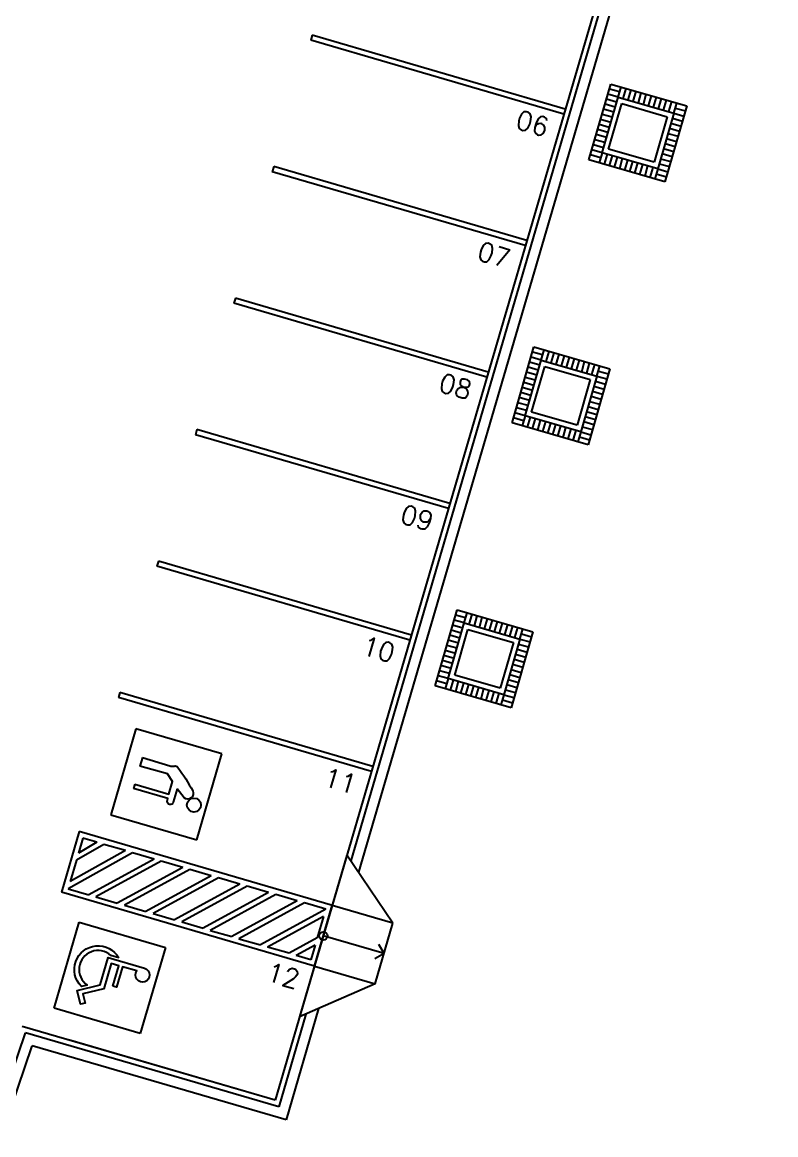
# Model space of a CAD drawing. Header units: inches. Extents: x 542650 to 544515, y 9574150 to 9574595.
# Drawn here: x 542735.32 to 542749.61, y 9574224.45 to 9574245.56 of the extents above; entities that cross this region are included whole.
import ezdxf
from ezdxf.enums import TextEntityAlignment as Align

# ---------------------------------------------------------------- set-up
doc = ezdxf.new("R2010")
doc.units = ezdxf.units.IN
doc.header["$MEASUREMENT"] = 0
doc.linetypes.add('CONTINUO', pattern=[0])
doc.layers.add('I-ARQ', color=8, linetype='Continuous')
doc.styles.add('COTA250', font='ROMANS.SHX')

msp = doc.modelspace()

# ---------------------------------------------------------------- linework, layer by layer
at = {"layer": 'I-ARQ'}
for p, q in [((542749.611, 9574256.497), (542741.696, 9574229.431)), ((542749.239, 9574256.294), (542740.117, 9574225.1)), ((542749.363, 9574256.362), (542741.551, 9574229.647)), ((542748.539, 9574253.901), (542740.117, 9574225.1)), ((542740.819, 9574245.316), (542740.791, 9574245.22)), ((542745.618, 9574243.912), (542740.819, 9574245.316)), ((542745.59, 9574243.816), (542740.791, 9574245.22)), ((542746.068, 9574242.947), (542746.484, 9574244.388)), ((542746.068, 9574242.947), (542746.484, 9574244.388)), ((542746.621, 9574244.141), (542746.428, 9574244.196)), ((542746.648, 9574244.237), (542746.456, 9574244.292)), ((542746.484, 9574244.388), (542747.925, 9574243.973)), ((542746.484, 9574244.388), (542747.925, 9574243.973)), ((542746.621, 9574244.141), (542746.676, 9574244.333)), ((542746.717, 9574244.113), (542746.772, 9574244.305)), ((542746.813, 9574244.085), (542746.868, 9574244.278)), ((542746.909, 9574244.058), (542746.964, 9574244.25)), ((542747.005, 9574244.03), (542747.06, 9574244.222)), ((542747.101, 9574244.002), (542747.156, 9574244.195)), ((542746.316, 9574243.084), (542746.621, 9574244.141)), ((542746.316, 9574243.084), (542746.621, 9574244.141)), ((542746.565, 9574243.949), (542746.373, 9574244.004)), ((542746.593, 9574244.045), (542746.401, 9574244.1)), ((542746.44, 9574243.152), (542746.689, 9574244.017)), ((542746.621, 9574244.141), (542747.678, 9574243.836)), ((542746.621, 9574244.141), (542747.678, 9574243.836)), ((542746.689, 9574244.017), (542747.554, 9574243.768)), ((542747.197, 9574243.975), (542747.252, 9574244.167)), ((542747.197, 9574243.975), (542747.252, 9574244.167)), ((542747.293, 9574243.947), (542747.349, 9574244.139)), ((542747.389, 9574243.919), (542747.445, 9574244.111)), ((542747.485, 9574243.892), (542747.541, 9574244.084)), ((542747.925, 9574243.973), (542747.51, 9574242.532)), ((542747.925, 9574243.973), (542747.51, 9574242.532)), ((542747.581, 9574243.864), (542747.637, 9574244.056)), ((542747.678, 9574243.836), (542747.733, 9574244.028)), ((542746.51, 9574243.757), (542746.318, 9574243.812)), ((542746.537, 9574243.853), (542746.345, 9574243.908)), ((542747.554, 9574243.768), (542747.304, 9574242.903)), ((542747.678, 9574243.836), (542747.373, 9574242.779)), ((542747.678, 9574243.836), (542747.373, 9574242.779)), ((542747.678, 9574243.836), (542747.87, 9574243.781)), ((542747.705, 9574243.932), (542747.897, 9574243.877)), ((542746.454, 9574243.564), (542746.262, 9574243.62)), ((542746.482, 9574243.66), (542746.29, 9574243.716)), ((542747.594, 9574243.548), (542747.787, 9574243.493)), ((542747.622, 9574243.644), (542747.814, 9574243.589)), ((542747.65, 9574243.74), (542747.842, 9574243.685)), ((542746.399, 9574243.372), (542746.207, 9574243.428)), ((542746.427, 9574243.468), (542746.235, 9574243.524)), ((542747.539, 9574243.356), (542747.731, 9574243.3)), ((542747.567, 9574243.452), (542747.759, 9574243.396)), ((542746.316, 9574243.084), (542746.124, 9574243.139)), ((542746.344, 9574243.18), (542746.151, 9574243.235)), ((542746.371, 9574243.276), (542746.179, 9574243.331)), ((542747.304, 9574242.903), (542746.44, 9574243.152)), ((542747.484, 9574243.164), (542747.676, 9574243.108)), ((542747.511, 9574243.26), (542747.704, 9574243.204)), ((542747.51, 9574242.532), (542746.068, 9574242.947)), ((542747.51, 9574242.532), (542746.068, 9574242.947)), ((542746.288, 9574242.988), (542746.096, 9574243.043)), ((542746.316, 9574243.084), (542746.261, 9574242.892)), ((542747.373, 9574242.779), (542746.316, 9574243.084)), ((542747.373, 9574242.779), (542746.316, 9574243.084)), ((542746.412, 9574243.056), (542746.357, 9574242.864)), ((542746.508, 9574243.029), (542746.453, 9574242.836)), ((542746.604, 9574243.001), (542746.549, 9574242.809)), ((542746.7, 9574242.973), (542746.645, 9574242.781)), ((542746.796, 9574242.945), (542746.741, 9574242.753)), ((542746.892, 9574242.918), (542746.837, 9574242.726)), ((542746.892, 9574242.918), (542746.837, 9574242.726)), ((542747.428, 9574242.971), (542747.62, 9574242.916)), ((542747.456, 9574243.068), (542747.648, 9574243.012)), ((542740.089, 9574242.82), (542740.061, 9574242.724)), ((542744.86, 9574241.321), (542740.061, 9574242.724)), ((542744.888, 9574241.417), (542740.089, 9574242.82)), ((542746.989, 9574242.89), (542746.933, 9574242.698)), ((542747.085, 9574242.862), (542747.029, 9574242.67)), ((542747.181, 9574242.835), (542747.125, 9574242.642)), ((542747.277, 9574242.807), (542747.221, 9574242.615)), ((542747.373, 9574242.779), (542747.317, 9574242.587)), ((542747.373, 9574242.779), (542747.565, 9574242.724)), ((542747.401, 9574242.875), (542747.593, 9574242.82)), ((542747.345, 9574242.683), (542747.537, 9574242.628)), ((542739.36, 9574240.325), (542739.332, 9574240.229)), ((542744.131, 9574238.825), (542739.332, 9574240.229)), ((542744.159, 9574238.921), (542739.36, 9574240.325)), ((542744.609, 9574237.956), (542745.024, 9574239.397)), ((542744.609, 9574237.956), (542745.024, 9574239.397)), ((542745.024, 9574239.397), (542746.466, 9574238.982)), ((542745.024, 9574239.397), (542746.466, 9574238.982)), ((542745.161, 9574239.15), (542745.216, 9574239.342)), ((542744.856, 9574238.093), (542745.161, 9574239.15)), ((542744.856, 9574238.093), (542745.161, 9574239.15)), ((542745.161, 9574239.15), (542744.969, 9574239.205)), ((542745.189, 9574239.246), (542744.997, 9574239.301)), ((542745.161, 9574239.15), (542746.218, 9574238.845)), ((542745.161, 9574239.15), (542746.218, 9574238.845)), ((542745.257, 9574239.122), (542745.313, 9574239.314)), ((542745.353, 9574239.094), (542745.409, 9574239.287)), ((542745.449, 9574239.067), (542745.505, 9574239.259)), ((542745.545, 9574239.039), (542745.601, 9574239.231)), ((542745.641, 9574239.011), (542745.697, 9574239.204)), ((542745.738, 9574238.984), (542745.793, 9574239.176)), ((542745.738, 9574238.984), (542745.793, 9574239.176)), ((542745.834, 9574238.956), (542745.889, 9574239.148)), ((542745.93, 9574238.928), (542745.985, 9574239.12)), ((542745.078, 9574238.862), (542744.886, 9574238.917)), ((542745.106, 9574238.958), (542744.913, 9574239.013)), ((542745.133, 9574239.054), (542744.941, 9574239.109)), ((542744.98, 9574238.161), (542745.229, 9574239.026)), ((542745.229, 9574239.026), (542746.094, 9574238.777)), ((542746.026, 9574238.901), (542746.081, 9574239.093)), ((542746.466, 9574238.982), (542746.05, 9574237.541)), ((542746.466, 9574238.982), (542746.05, 9574237.541)), ((542746.122, 9574238.873), (542746.177, 9574239.065)), ((542746.218, 9574238.845), (542746.273, 9574239.037)), ((542746.246, 9574238.941), (542746.438, 9574238.886)), ((542745.023, 9574238.669), (542744.83, 9574238.725)), ((542745.05, 9574238.766), (542744.858, 9574238.821)), ((542746.094, 9574238.777), (542745.845, 9574237.912)), ((542746.218, 9574238.845), (542745.913, 9574237.788)), ((542746.218, 9574238.845), (542745.913, 9574237.788)), ((542746.19, 9574238.749), (542746.383, 9574238.694)), ((542746.218, 9574238.845), (542746.41, 9574238.79)), ((542744.967, 9574238.477), (542744.775, 9574238.533)), ((542744.995, 9574238.573), (542744.803, 9574238.629)), ((542746.135, 9574238.557), (542746.327, 9574238.502)), ((542746.163, 9574238.653), (542746.355, 9574238.598)), ((542744.912, 9574238.285), (542744.72, 9574238.34)), ((542744.939, 9574238.381), (542744.747, 9574238.437)), ((542746.052, 9574238.269), (542746.244, 9574238.213)), ((542746.08, 9574238.365), (542746.272, 9574238.309)), ((542746.107, 9574238.461), (542746.299, 9574238.405)), ((542744.856, 9574238.093), (542744.664, 9574238.148)), ((542744.884, 9574238.189), (542744.692, 9574238.244)), ((542744.856, 9574238.093), (542744.801, 9574237.901)), ((542745.913, 9574237.788), (542744.856, 9574238.093)), ((542745.913, 9574237.788), (542744.856, 9574238.093)), ((542744.952, 9574238.065), (542744.897, 9574237.873)), ((542745.845, 9574237.912), (542744.98, 9574238.161)), ((542745.996, 9574238.077), (542746.189, 9574238.021)), ((542746.024, 9574238.173), (542746.216, 9574238.117)), ((542746.05, 9574237.541), (542744.609, 9574237.956)), ((542746.05, 9574237.541), (542744.609, 9574237.956)), ((542744.829, 9574237.997), (542744.637, 9574238.052)), ((542745.049, 9574238.038), (542744.993, 9574237.845)), ((542745.145, 9574238.01), (542745.089, 9574237.818)), ((542745.241, 9574237.982), (542745.185, 9574237.79)), ((542745.337, 9574237.954), (542745.281, 9574237.762)), ((542745.433, 9574237.927), (542745.378, 9574237.735)), ((542745.433, 9574237.927), (542745.378, 9574237.735)), ((542745.529, 9574237.899), (542745.474, 9574237.707)), ((542745.625, 9574237.871), (542745.57, 9574237.679)), ((542745.941, 9574237.884), (542746.133, 9574237.829)), ((542745.969, 9574237.98), (542746.161, 9574237.925)), ((542738.63, 9574237.829), (542738.602, 9574237.733)), ((542743.401, 9574236.33), (542738.602, 9574237.733)), ((542743.429, 9574236.426), (542738.63, 9574237.829)), ((542745.721, 9574237.844), (542745.666, 9574237.651)), ((542745.817, 9574237.816), (542745.762, 9574237.624)), ((542745.913, 9574237.788), (542745.858, 9574237.596)), ((542745.886, 9574237.692), (542746.078, 9574237.637)), ((542745.913, 9574237.788), (542746.106, 9574237.733)), ((542737.9, 9574235.334), (542737.872, 9574235.238)), ((542742.699, 9574233.93), (542737.9, 9574235.334)), ((542742.671, 9574233.834), (542737.872, 9574235.238)), ((542743.149, 9574232.965), (542743.565, 9574234.406)), ((542743.149, 9574232.965), (542743.565, 9574234.406)), ((542743.729, 9574234.255), (542743.537, 9574234.31)), ((542743.565, 9574234.406), (542745.006, 9574233.991)), ((542743.565, 9574234.406), (542745.006, 9574233.991)), ((542743.702, 9574234.159), (542743.757, 9574234.351)), ((542743.798, 9574234.131), (542743.853, 9574234.323)), ((542743.894, 9574234.104), (542743.949, 9574234.296)), ((542743.99, 9574234.076), (542744.045, 9574234.268)), ((542743.397, 9574233.102), (542743.702, 9574234.159)), ((542743.397, 9574233.102), (542743.702, 9574234.159)), ((542743.674, 9574234.063), (542743.482, 9574234.118)), ((542743.702, 9574234.159), (542743.509, 9574234.214)), ((542743.702, 9574234.159), (542744.759, 9574233.854)), ((542743.702, 9574234.159), (542744.759, 9574233.854)), ((542744.086, 9574234.048), (542744.141, 9574234.24)), ((542744.182, 9574234.02), (542744.237, 9574234.213)), ((542744.278, 9574233.993), (542744.333, 9574234.185)), ((542744.278, 9574233.993), (542744.333, 9574234.185)), ((542744.374, 9574233.965), (542744.43, 9574234.157)), ((542744.47, 9574233.937), (542744.526, 9574234.13)), ((542744.566, 9574233.91), (542744.622, 9574234.102)), ((542744.662, 9574233.882), (542744.718, 9574234.074)), ((542744.759, 9574233.854), (542744.814, 9574234.046)), ((542743.618, 9574233.871), (542743.426, 9574233.926)), ((542743.646, 9574233.967), (542743.454, 9574234.022)), ((542743.521, 9574233.17), (542743.77, 9574234.035)), ((542743.77, 9574234.035), (542744.635, 9574233.786)), ((542744.759, 9574233.854), (542744.454, 9574232.797)), ((542744.759, 9574233.854), (542744.454, 9574232.797)), ((542745.006, 9574233.991), (542744.591, 9574232.55)), ((542745.006, 9574233.991), (542744.591, 9574232.55)), ((542744.759, 9574233.854), (542744.951, 9574233.799)), ((542744.786, 9574233.95), (542744.978, 9574233.895)), ((542743.535, 9574233.582), (542743.343, 9574233.638)), ((542743.563, 9574233.678), (542743.371, 9574233.734)), ((542743.591, 9574233.775), (542743.399, 9574233.83)), ((542744.635, 9574233.786), (542744.385, 9574232.921)), ((542744.703, 9574233.662), (542744.895, 9574233.607)), ((542744.731, 9574233.758), (542744.923, 9574233.703)), ((542743.48, 9574233.39), (542743.288, 9574233.446)), ((542743.508, 9574233.486), (542743.316, 9574233.542)), ((542744.648, 9574233.47), (542744.84, 9574233.415)), ((542744.675, 9574233.566), (542744.868, 9574233.511)), ((542743.425, 9574233.198), (542743.232, 9574233.253)), ((542743.452, 9574233.294), (542743.26, 9574233.35)), ((542744.592, 9574233.278), (542744.785, 9574233.222)), ((542744.62, 9574233.374), (542744.812, 9574233.318)), ((542743.369, 9574233.006), (542743.177, 9574233.061)), ((542743.397, 9574233.102), (542743.205, 9574233.157)), ((542743.397, 9574233.102), (542743.342, 9574232.91)), ((542744.454, 9574232.797), (542743.397, 9574233.102)), ((542744.454, 9574232.797), (542743.397, 9574233.102)), ((542743.493, 9574233.074), (542743.438, 9574232.882)), ((542744.385, 9574232.921), (542743.521, 9574233.17)), ((542743.589, 9574233.047), (542743.534, 9574232.854)), ((542743.685, 9574233.019), (542743.63, 9574232.827)), ((542743.781, 9574232.991), (542743.726, 9574232.799)), ((542744.509, 9574232.989), (542744.701, 9574232.934)), ((542744.537, 9574233.086), (542744.729, 9574233.03)), ((542744.565, 9574233.182), (542744.757, 9574233.126)), ((542737.17, 9574232.838), (542737.142, 9574232.742)), ((542741.969, 9574231.435), (542737.17, 9574232.838)), ((542744.591, 9574232.55), (542743.149, 9574232.965)), ((542744.591, 9574232.55), (542743.149, 9574232.965)), ((542743.877, 9574232.963), (542743.822, 9574232.771)), ((542743.973, 9574232.936), (542743.918, 9574232.744)), ((542743.973, 9574232.936), (542743.918, 9574232.744)), ((542744.07, 9574232.908), (542744.014, 9574232.716)), ((542744.166, 9574232.88), (542744.11, 9574232.688)), ((542744.262, 9574232.853), (542744.206, 9574232.66)), ((542744.358, 9574232.825), (542744.302, 9574232.633)), ((542744.454, 9574232.797), (542744.398, 9574232.605)), ((542744.454, 9574232.797), (542744.646, 9574232.742)), ((542744.482, 9574232.893), (542744.674, 9574232.838)), ((542741.941, 9574231.339), (542737.142, 9574232.742)), ((542744.426, 9574232.701), (542744.618, 9574232.646)), ((542737.474, 9574232.15), (542736.997, 9574230.519)), ((542739.105, 9574231.673), (542737.474, 9574232.15)), ((542737.598, 9574231.606), (542737.551, 9574231.444)), ((542738.628, 9574230.042), (542739.105, 9574231.673)), ((542737.451, 9574231.101), (542737.426, 9574231.016)), ((542736.997, 9574230.519), (542738.628, 9574230.042)), ((542736.399, 9574230.199), (542736.062, 9574229.047)), ((542736.467, 9574230.075), (542736.384, 9574229.793)), ((542741.2, 9574228.795), (542736.399, 9574230.199)), ((542736.732, 9574229.997), (542736.467, 9574230.075)), ((542737.275, 9574229.838), (542736.226, 9574229.251)), ((542736.868, 9574229.957), (542736.345, 9574229.658)), ((542736.732, 9574229.997), (542736.384, 9574229.793)), ((542737.275, 9574229.838), (542736.868, 9574229.957)), ((542737.411, 9574229.798), (542736.186, 9574229.115)), ((542736.345, 9574229.658), (542736.226, 9574229.251)), ((542737.818, 9574229.679), (542736.578, 9574229)), ((542737.954, 9574229.64), (542736.714, 9574228.96)), ((542737.818, 9574229.679), (542737.411, 9574229.798)), ((542738.361, 9574229.521), (542737.954, 9574229.64)), ((542738.361, 9574229.521), (542737.121, 9574228.841)), ((542738.497, 9574229.481), (542737.257, 9574228.802)), ((542738.904, 9574229.362), (542738.497, 9574229.481)), ((542738.904, 9574229.362), (542737.664, 9574228.683)), ((542739.04, 9574229.322), (542737.8, 9574228.643)), ((542739.447, 9574229.203), (542738.207, 9574228.524)), ((542739.447, 9574229.203), (542739.04, 9574229.322)), ((542740.864, 9574227.643), (542736.062, 9574229.047)), ((542736.186, 9574229.115), (542736.578, 9574229)), ((542739.583, 9574229.163), (542738.342, 9574228.484)), ((542739.99, 9574229.044), (542738.75, 9574228.365)), ((542740.126, 9574229.005), (542738.885, 9574228.325)), ((542739.99, 9574229.044), (542739.583, 9574229.163)), ((542740.533, 9574228.885), (542740.126, 9574229.005)), ((542736.714, 9574228.96), (542737.121, 9574228.841)), ((542737.257, 9574228.802), (542737.664, 9574228.683)), ((542740.533, 9574228.885), (542739.293, 9574228.206)), ((542740.669, 9574228.846), (542739.428, 9574228.167)), ((542741.074, 9574228.727), (542740.669, 9574228.846)), ((542740.861, 9574227.644), (542741.198, 9574228.795)), ((542737.8, 9574228.643), (542738.207, 9574228.524)), ((542741.076, 9574228.727), (542739.836, 9574228.048)), ((542741.033, 9574228.589), (542739.971, 9574228.008)), ((542741.033, 9574228.589), (542740.914, 9574228.182)), ((542741.074, 9574228.727), (542741.073, 9574228.725)), ((542735.923, 9574226.847), (542736.4, 9574228.479)), ((542736.4, 9574228.479), (542738.032, 9574228.002)), ((542738.342, 9574228.484), (542738.75, 9574228.365)), ((542738.885, 9574228.325), (542739.293, 9574228.206)), ((542739.428, 9574228.167), (542739.836, 9574228.048)), ((542740.914, 9574228.182), (542740.379, 9574227.889)), ((542738.032, 9574228.002), (542737.555, 9574226.37)), ((542740.379, 9574227.889), (542739.971, 9574228.008)), ((542740.874, 9574228.046), (542740.514, 9574227.849)), ((542740.874, 9574228.046), (542740.793, 9574227.768)), ((542740.793, 9574227.768), (542740.514, 9574227.849)), ((542737.555, 9574226.37), (542735.923, 9574226.847)), ((542740.7, 9574226.736), (542740.185, 9574224.976)), ((542740.938, 9574226.839), (542740.321, 9574224.728)), ((542740.117, 9574225.1), (542735.318, 9574226.503)), ((542740.117, 9574225.1), (542735.318, 9574226.503)), ((542740.185, 9574224.976), (542735.382, 9574226.381)), ((542740.117, 9574225.1), (542736.192, 9574226.248)), ((542733.318, 9574219.713), (542735.509, 9574226.135)), ((542740.321, 9574224.728), (542735.509, 9574226.135))]:
    msp.add_line(p, q, dxfattribs=at)
at = {"layer": 'I-ARQ', "linetype": 'Continuous', "ltscale": 3}
for p, q in [((542741.478, 9574229.755), (542740.58, 9574226.684)), ((542742.349, 9574228.459), (542741.478, 9574229.755)), ((542742.349, 9574228.459), (542741.198, 9574228.795)), ((542742.013, 9574227.307), (542742.349, 9574228.459)), ((542742.181, 9574227.883), (542741.029, 9574228.219)), ((542742.181, 9574227.883), (542742.085, 9574228.058)), ((542742.181, 9574227.883), (542742.006, 9574227.787)), ((542740.861, 9574227.644), (542742.013, 9574227.307)), ((542742.013, 9574227.307), (542740.58, 9574226.684))]:
    msp.add_line(p, q, dxfattribs=at)
at = {"layer": 'I-ARQ', "linetype": 'CONTINUO'}
msp.add_line((542733.182, 9574219.935), (542735.382, 9574226.381), dxfattribs=at)
at = {"layer": 'I-ARQ'}
for points in [[(542737.598, 9574231.606), (542738.117, 9574231.445, 0.152101), (542738.198, 9574231.444, -0.324449), (542738.272, 9574231.419, -0.029904), (542738.551, 9574230.972, -0.842544), (542738.388, 9574230.843), (542738.259, 9574231.013)], [(542738.259, 9574231.013), (542738.183, 9574230.755, -0.9137), (542738.065, 9574230.778), (542738.079, 9574230.825), (542737.426, 9574231.016)]]:
    msp.add_lwpolyline(points, format="xyb", dxfattribs=at)
msp.add_lwpolyline([(542737.451, 9574231.101), (542738.099, 9574230.912), (542738.168, 9574231.148), (542738.076, 9574231.296), (542737.551, 9574231.444)], dxfattribs=at)
for points in [[(542737.147, 9574227.806), (542736.998, 9574227.85, 1.067989), (542736.552, 9574227.286), (542736.443, 9574227.26, -1.151299)], [(542737.038, 9574227.265), (542737.152, 9574227.654), (542737.007, 9574227.697), (542736.866, 9574227.215), (542736.466, 9574227.117), (542736.509, 9574226.943), (542736.421, 9574226.921), (542736.357, 9574227.184), (542736.795, 9574227.29), (542736.946, 9574227.808), (542737.637, 9574227.606, -3.146264), (542737.49, 9574227.556), (542737.221, 9574227.634), (542737.107, 9574227.245)]]:
    msp.add_lwpolyline(points, format="xyb", close=True, dxfattribs=at)
msp.add_circle((542738.575, 9574230.704), 0.133, dxfattribs=at)
at = {"layer": 'I-ARQ', "linetype": 'Continuous', "ltscale": 3}
msp.add_circle((542741.029, 9574228.219), 0.0798, dxfattribs=at)

# ---------------------------------------------------------------- texts
at = {"layer": 'I-ARQ', "style": 'COTA250'}
for s, p in [('06', (542744.997, 9574243.641)), ('07', (542744.267, 9574241.145)), ('08', (542743.537, 9574238.65)), ('09', (542742.808, 9574236.154)), ('10', (542742.078, 9574233.659)), ('11', (542741.348, 9574231.163)), ('12', (542740.27, 9574227.467))]:
    msp.add_text(s, height=0.36, rotation=343.6997, dxfattribs=at).set_placement(p, align=Align.MIDDLE_CENTER)

doc.saveas('drawing.dxf')
